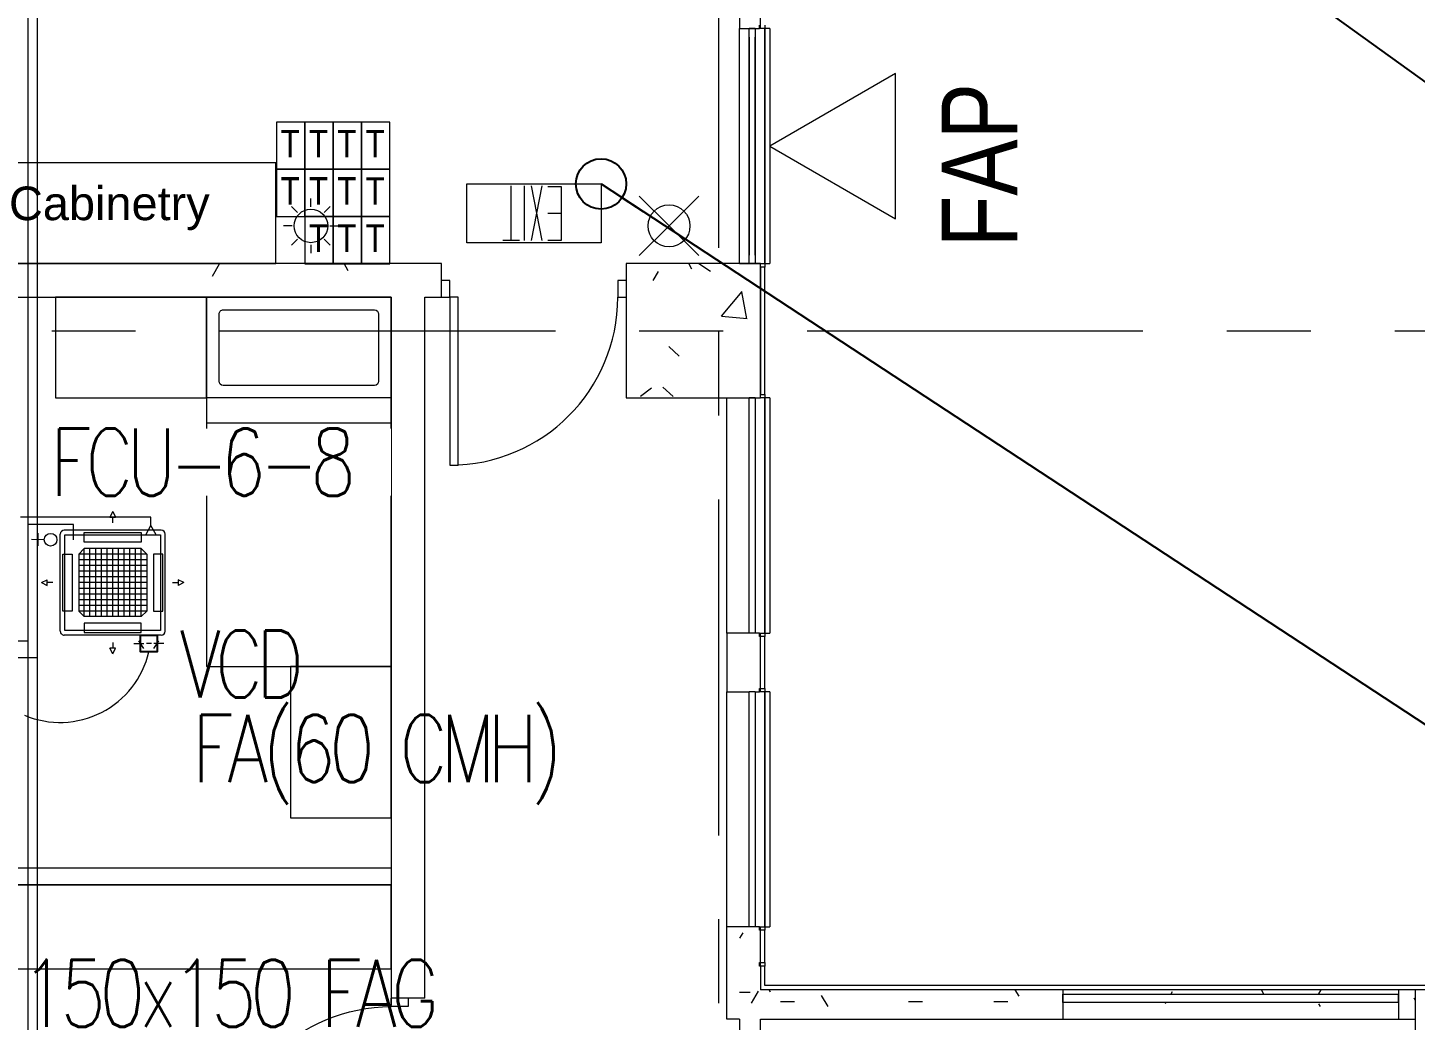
# Model space of a CAD drawing. Header units: millimetres. Extents: x 50620 to 404449, y -131543 to 97.
# Drawn here: x 359273 to 367537, y -46504 to -40593 of the extents above; entities that cross this region are included whole.
import ezdxf

# ---------------------------------------------------------------- set-up
doc = ezdxf.new("R2010")
doc.units = ezdxf.units.MM
doc.linetypes.add('CONTINOUS', pattern=[0])
doc.linetypes.add('IDA - Grid Line', pattern=[3500, 2000, -500, 500, -500])
for name, color, linetype, lineweight in [('1599_DB_A_BLK2_HQ_R21-2ND STOREY 20230517--$0$A-_DETA----_ED-1', 8, 'Continuous', 9), ('1599_DB_A_BLK2_HQ_R21-2ND STOREY 20230517--$0$A-_DOOR----_E', 8, 'Continuous', 9), ('1599_DB_A_BLK2_HQ_R21-2ND STOREY 20230517--$0$A-_GENM----_M', 8, 'Continuous', 9), ('1599_DB_A_BLK2_HQ_R21-2ND STOREY 20230517--$0$A-_WIND----_E', 8, 'Continuous', 9), ('1599_DB_A_BLK2_HQ_R21-2ND STOREY 20230517--$0$E-_LIGT----_E', 8, 'Continuous', 9), ('1599_DB_A_BLK2_HQ_R21-2ND STOREY 20230517--$0$S-_COLN----_E', 8, 'Continuous', 9), ('1599_DB_A_BLK2_HQ_R21-2ND STOREY 20230517--$0$S-_COLN----_E-1', 8, 'Continuous', 0), ('A-_ANOT----_A-1', 8, 'Continuous', 0), ('A-_FLOR----_E', 8, 'Continuous', 9), ('A-_GENM----_M', 8, 'Continuous', 9), ('A-_WALL----_E', 8, 'Continuous', 9), ('A-_WALL----_E-1', 8, 'Continuous', 18), ('A-_WALL----_H-2', 8, 'Continuous', 9), ('A-_WIND----_E', 8, 'Continuous', 9), ('M-_ACMV TX', 6, 'Continuous', 25), ('M-_ACON----_E-N', 7, 'Continuous', 9), ('M-_ARCHI', 8, 'Continuous', 5), ('M-AC-TEXT', 5, 'CONTINOUS', 25), ('M-ACMV_CDP', 190, 'DRAIN_PIPE', 13), ('M-ACMV_FAD', 3, 'Continuous', 25), ('M-ACMV_FAF', 3, 'Continuous', 25), ('M-ACMV_FCU', 5, 'Continuous', 25), ('M-ACMV_FLEXD', 222, 'Continuous', 25), ('M-ACMV_PW', 8, 'REFRIGERANT', 25), ('M-ACMV_REF-P', 134, '500-1-RP', 9), ('M-ACMV_REMOTE', 222, 'Continuous', 5), ('M-FA TEXT', 3, 'Continuous', 25), ('M_ACMV_ANNOTATION', 7, 'Continuous', 20), ('S-_COLN----_E', 8, 'Continuous', 5), ('S-_COLN----_E-1', 8, 'Continuous', 5), ('S-_COLN----_E-2', 8, 'Continuous', 5)]:
    doc.layers.add(name, color=color, linetype=linetype, lineweight=lineweight)
doc.layers.add('S-_ANOTGRID_E-1', color=9, linetype='IDA - Grid Line', lineweight=5, true_color=0x808080)
doc.styles.add('1599_DB_A_BLK2_HQ_R21-2ND STOREY 20230517--$0$Arial', font='arial.ttf')
doc.styles.add('Arial Narrow_2', font='ARIALN.TTF', dxfattribs={"height": 90})
doc.styles.add('Arial_2', font='arial.ttf', dxfattribs={"width": 0.8, "height": 75})
doc.styles.add('ROMANS', font='romans.shx', dxfattribs={"width": 0.8})
doc.styles.get("Standard").update_dxf_attribs({"font": 'arial.ttf'})
doc.linetypes.add('500-1-RP', pattern='A,0.75,-0.5,0.75,-0.5,0.75,-0.5,0.75,-1.7,["RP",Standard,S=1,R=0,X=-1,Y=-0.5],-1.7', length=7.9)
doc.linetypes.add('BATTING', pattern='A,0.0001,-0.1,[134,ltypeshp.shx,S=0.1,R=0,X=-0.1,Y=0],-0.2,[134,ltypeshp.shx,S=0.1,R=180,X=0.1,Y=0],-0.1', length=0.4001)
doc.linetypes.add('DRAIN_PIPE', pattern='A,0.5,-0.2,["D",Standard,S=0.1,R=0,X=-0.1,Y=-0.05],-0.25', length=0.95)
doc.linetypes.add('REFRIGERANT', pattern='A,15,-5.08,["R",Standard,S=2.54,R=0,X=-2.54,Y=-1.27],-5.08', length=25.16)
doc.dimstyles.get("Standard").update_dxf_attribs({"dimtxt": 200, "dimasz": 150, "dimexe": 0.18, "dimexo": 0.0625, "dimgap": 10, "dimtad": 1, "dimtih": 1, "dimtoh": 1, "dimdec": 0, "dimzin": 0, "dimdsep": 46, "dimtxsty": 'Standard', "dimcen": 0.09, "dimclrd": 256, "dimclre": 256, "dimclrt": 256, "dimadec": 0, "dimazin": 0, "dimtfac": 1, "dimtdec": 0, "dimtofl": 0, "dimtmove": 0, "dimatfit": 3, "dimfxl": 1, "dimtolj": 1, "dimtzin": 0, "dimarcsym": 1})
pattern_1 = [(6e-11, (-28420.7, -5558.67), (1016, 254), [83.82, -678.18, 83.82, -678.18, -4064]), (6e-11, (-28420.7, -5558.67), (1016, 254), [-1524, 83.82, -1440.18, 83.82, -678.18, -1778]), (6e-11, (-28420.7, -5558.67), (1016, 254), [-3810, 83.82, -424.18, 83.82, -1186.18]), (120, (-28039.7, -5431.67), (-727.9705, 752.882), [83.82, -678.18, 83.82, -678.18, -4064]), (120, (-28039.7, -5431.67), (-727.9705, 752.882), [-1524, 83.82, -1440.18, 83.82, -678.18, -1778]), (120, (-28039.7, -5431.67), (-727.9705, 752.882), [-3810, 83.82, -424.18, 83.82, -1186.18]), (240, (-27912.7, -4923.67), (-288.0295, -1006.882), [83.82, -678.18, 83.82, -678.18, -4064]), (240, (-27912.7, -4923.67), (-288.0295, -1006.882), [-1524, 83.82, -1440.18, 83.82, -678.18, -1778]), (240, (-27912.7, -4923.67), (-288.0295, -1006.882), [-3810, 83.82, -424.18, 83.82, -1186.18])]
pattern_2 = [(6e-11, (-28420.7, -3975.34), (1016, 254), [83.82, -678.18, 83.82, -678.18, -4064]), (6e-11, (-28420.7, -3975.34), (1016, 254), [-1524, 83.82, -1440.18, 83.82, -678.18, -1778]), (6e-11, (-28420.7, -3975.34), (1016, 254), [-3810, 83.82, -424.18, 83.82, -1186.18]), (120, (-28039.7, -3848.34), (-727.9705, 752.8818), [83.82, -678.18, 83.82, -678.18, -4064]), (120, (-28039.7, -3848.34), (-727.9705, 752.8818), [-1524, 83.82, -1440.18, 83.82, -678.18, -1778]), (120, (-28039.7, -3848.34), (-727.9705, 752.8818), [-3810, 83.82, -424.18, 83.82, -1186.18]), (240, (-27912.7, -3340.34), (-288.0295, -1006.8818), [83.82, -678.18, 83.82, -678.18, -4064]), (240, (-27912.7, -3340.34), (-288.0295, -1006.8818), [-1524, 83.82, -1440.18, 83.82, -678.18, -1778]), (240, (-27912.7, -3340.34), (-288.0295, -1006.8818), [-3810, 83.82, -424.18, 83.82, -1186.18])]

# ---------------------------------------------------------------- blocks, each defined once
blk = doc.blocks.new('Thermostat')
at = {"color": 222, "lineweight": 0}
blk.add_lwpolyline([(817450, 27872), (817750, 27872), (817750, 27372), (817450, 27372)], close=True, dxfattribs=at)
at = {"color": 222, "lineweight": 0, "insert": (817504, 27788), "char_height": 291, "attachment_point": 1, "style": 'Arial Narrow_2'}
blk.add_mtext_dynamic_manual_height_columns('T', width=565.64, gutter_width=1.94, heights=[0], dxfattribs=at)
blk = doc.blocks.new('A$C7208cd76')
at = {"layer": 'M-ACMV_FCU', "lineweight": 15}
for p, q in [((0, 424.1), (-17, 390.2)), ((0, 424.1), (17, 390.2)), ((-17, 390.2), (17, 390.2)), ((0, 356.2), (0, 390.2)), ((-312.5, 288.8), (-312.5, -288.8)), ((288.8, 312.5), (-288.8, 312.5)), ((288.9, 312.6), (288.9, 312.6)), ((312.5, 288.8), (312.5, -288.8)), ((312.6, 288.9), (312.6, 288.9)), ((-202.6, 169.6), (-169.6, 202.6)), ((-202.6, 169.6), (-202.6, -169.6)), ((202.6, 169.6), (-202.6, 169.6)), ((-169.6, 202.6), (169.6, 202.6)), ((-169.6, 202.6), (-169.6, -202.6)), ((-135.7, 202.6), (-135.7, -202.6)), ((-101.8, 202.6), (-101.8, -202.6)), ((-67.9, 202.6), (-67.9, -202.6)), ((-33.9, 202.6), (-33.9, -202.6)), ((0, 202.6), (0, -202.6)), ((33.9, 202.6), (33.9, -202.6)), ((67.9, 202.6), (67.9, -202.6)), ((101.8, 202.6), (101.8, -202.6)), ((135.7, 202.6), (135.7, -202.6)), ((169.6, 202.6), (202.6, 169.6)), ((169.6, 202.6), (169.6, -202.6)), ((202.6, 169.6), (202.6, -169.6)), ((202.6, 135.7), (-202.6, 135.7)), ((202.6, 101.8), (-202.6, 101.8)), ((-424.1, 0), (-390.2, 17)), ((-424.1, 0), (-390.2, -17)), ((-390.2, -17), (-390.2, 17)), ((-356.2, 0), (-390.2, 0)), ((202.6, 67.9), (-202.6, 67.9)), ((202.6, 33.9), (-202.6, 33.9)), ((202.6, 0), (-202.6, 0)), ((356.2, 0), (390.2, 0)), ((390.2, 17), (390.2, -17)), ((424.1, 0), (390.2, 17)), ((424.1, 0), (390.2, -17)), ((202.6, -33.9), (-202.6, -33.9)), ((202.6, -67.9), (-202.6, -67.9)), ((202.6, -101.8), (-202.6, -101.8)), ((202.6, -135.7), (-202.6, -135.7)), ((-169.6, -202.6), (-202.6, -169.6)), ((202.6, -169.6), (-202.6, -169.6)), ((-169.6, -202.6), (169.6, -202.6)), ((169.6, -202.6), (202.6, -169.6)), ((288.8, -312.5), (-288.8, -312.5)), ((17, -390.2), (-17, -390.2)), ((0, -424.1), (-17, -390.2)), ((0, -356.2), (0, -390.2)), ((0, -424.1), (17, -390.2))]:
    blk.add_line(p, q, dxfattribs=at)
for points in [[(285, 285), (285, -285), (-285, -285), (-285, 285)], [(-169.6, 241.6), (169.6, 241.6), (169.6, 297.9), (-169.6, 297.9)], [(-241.6, 169.6), (-241.6, -169.6), (-297.9, -169.6), (-297.9, 169.6)], [(241.6, 169.6), (241.6, -169.6), (297.9, -169.6), (297.9, 169.6)], [(-169.6, -241.6), (169.6, -241.6), (169.6, -297.9), (-169.6, -297.9)]]:
    blk.add_lwpolyline(points, close=True, dxfattribs=at)
for centre, start, end in [((-288.8, 288.8), 90, 180), ((288.8, 288.8), 0, 90), ((-288.8, -288.8), 180, 270), ((288.8, -288.8), 270, 0)]:
    blk.add_arc(centre, 23.7, start, end, dxfattribs=at)
blk = doc.blocks.new('A$C49267d6b')
at = {"layer": 'M-_ACON----_E-N', "lineweight": 0}
for p, q in [((-25.4, 76.2), (12.7, 101.6)), ((0, 127), (0, 76.2)), ((-25.4, 25.4), (12.7, 0)), ((0, 63.5), (0, 38.1)), ((0, -25.4), (0, 25.4))]:
    blk.add_line(p, q, dxfattribs=at)
blk = doc.blocks.new('SSO')
at = {"layer": 'M-ACMV_PW', "color": 1, "linetype": 'ByBlock', "lineweight": 5}
for points in [[(1064815.9, 20822.4), (1064726.7, 20823.4)], [(1064815.9, 20822.4), (1064726.7, 20823.4)], [(1064770.8, 20778.3), (1064771.8, 20867.5)], [(1064770.8, 20778.3), (1064771.8, 20867.5)], [(1064770.8, 20778.3), (1064771.8, 20867.5)], [(1064770.8, 20778.3), (1064771.8, 20867.5)], [(1064770.8, 20778.3), (1064771.8, 20867.5)], [(1064770.8, 20778.3), (1064771.8, 20867.5)]]:
    blk.add_lwpolyline(points, dxfattribs=at)
blk.add_circle((1064770.3, 20733.6), 44.6, dxfattribs=at)
blk.add_circle((1064770.3, 20733.6), 44.6, dxfattribs=at)
blk = doc.blocks.new('A$C81577ca4')
at = {"layer": 'M-ACMV_REF-P', "lineweight": 0, "ltscale": 0.75}
for p, q in [((-36, -125), (-86, -125)), ((19, -95), (-36, -125)), ((19, -155), (-36, -125))]:
    blk.add_line(p, q, dxfattribs=at)
blk = doc.blocks.new('IDA - Casement w Top Hung - 2 Panels - 1400L X 1800H - B2-AW01-3560472-BLK 2 2ND STOREY PLAN')
at = {"layer": 'A-_WIND----_E'}
for p, q in [((-700, 17.5), (700, 17.5)), ((-700, 17.5), (-700, -17.5)), ((-615, 17.5), (-650, 17.5)), ((-650, 17.5), (-25, 17.5)), ((-650, 17.5), (650, 17.5)), ((650, 17.5), (-650, 17.5)), ((-35, 17.5), (-615, 17.5)), ((-615, 17.5), (-60, 17.5)), ((0, 17.5), (-35, 17.5)), ((-24.9, 17.5), (25, 17.5)), ((35, 17.5), (0, 17.5)), ((25, 17.5), (650, 17.5)), ((615, 17.5), (35, 17.5)), ((60, 17.5), (615, 17.5)), ((650, 17.5), (615, 17.5)), ((700, 17.5), (700, -17.5)), ((700, -17.5), (-700, -17.5)), ((-650, -17.5), (-615, -17.5)), ((-25, -17.5), (-650, -17.5)), ((650, -17.5), (-650, -17.5)), ((650, -17.5), (-650, -17.5)), ((-615, -17.5), (-35, -17.5)), ((-60, -17.5), (-615, -17.5)), ((-35, -17.5), (0, -17.5)), ((-24.9, -17.5), (25, -17.5)), ((0, -17.5), (35, -17.5)), ((650, -17.5), (25, -17.5)), ((35, -17.5), (615, -17.5)), ((615, -17.5), (60, -17.5)), ((615, -17.5), (650, -17.5))]:
    blk.add_line(p, q, dxfattribs=at)
blk = doc.blocks.new('Wall Motif - Type 1-2673956-BLK 2 2ND STOREY PLAN')
at = {"layer": 'A-_GENM----_M'}
for p, q in [((-575, -75), (825, -75)), ((-575, -75), (-575, -105)), ((-525, -75), (81.1, -75)), ((-481.1, -75), (125, -75)), ((-481.1, -75), (731.1, -75)), ((125, -75), (731.1, -75)), ((168.9, -75), (775, -75)), ((825, -105), (825, -75)), ((825, -105), (-575, -105)), ((81.1, -105), (-525, -105)), ((125, -105), (-481.1, -105)), ((731.1, -105), (-481.1, -105)), ((731.1, -105), (125, -105)), ((775, -105), (168.9, -105))]:
    blk.add_line(p, q, dxfattribs=at)
blk = doc.blocks.new('1599_DB_A_BLK2_HQ_R21-2ND STOREY 20230517--$0$IDA - F - Single - Swing - 1100L X 2200H - B2-TD01-3240950-LINKVIEW_BLK2_3RD STOREY')
at = {"layer": '1599_DB_A_BLK2_HQ_R21-2ND STOREY 20230517--$0$A-_DOOR----_E'}
for p, q in [((500, 1050), (450, 1050)), ((450, 1050), (450, 50)), ((500, 50), (500, 1050)), ((-500, 50), (-550, 50)), ((-500, -50), (-500, 50)), ((450, 50), (500, 50)), ((550, 50), (500, 50)), ((500, 50), (500, -50)), ((-550, -50), (-500, -50)), ((500, -50), (550, -50))]:
    blk.add_line(p, q, dxfattribs=at)
blk.add_arc((500, 50), 1000, 90, 180, dxfattribs=at)
blk = doc.blocks.new('1599_DB_A_BLK2_HQ_R21-2ND STOREY 20230517--$0$IDA - Exit Sign - IDA - Exit Sign - One Side-2587573-LINKVIEW_BLK2_2ND STOREY')
at = {"layer": '1599_DB_A_BLK2_HQ_R21-2ND STOREY 20230517--$0$A-_DETA----_ED-1', "color": 8}
for p, q in [((-163.9, -115.1), (-163.9, -432.5)), ((-83.9, -115.1), (-163.9, -115.1)), ((-48.9, -112.8), (14, -437.8)), ((14, -112.8), (-48.9, -437.8)), ((55.1, -112.8), (55.1, -437.8)), ((185.1, -115.3), (85.1, -115.3)), ((135.1, -115.3), (135.1, -437.8)), ((-83.9, -275), (-163.9, -275)), ((-163.9, -432.5), (-83.9, -432.5))]:
    blk.add_line(p, q, dxfattribs=at)
at = {"layer": '1599_DB_A_BLK2_HQ_R21-2ND STOREY 20230517--$0$E-_LIGT----_E', "color": 8}
for p, q in [((-400, -450), (-400, -100)), ((-400, -100), (400, -100)), ((400, -100), (400, -450)), ((400, -450), (-400, -450))]:
    blk.add_line(p, q, dxfattribs=at)
blk = doc.blocks.new('1599_DB_A_BLK2_HQ_R21-2ND STOREY 20230517--$0$IDA- Fire Extinguisher - 3kg AB-3508500-LINKVIEW_BLK2_2ND STOREY')
at = {"layer": '1599_DB_A_BLK2_HQ_R21-2ND STOREY 20230517--$0$A-_DETA----_ED-1', "lineweight": 0}
for p in [(-176.8, 376.8), (176.8, 376.8), (-176.8, 23.2), (176.8, 23.2)]:
    blk.add_line(p, (0, 200), dxfattribs=at)
blk.add_circle((0, 200), 125, dxfattribs=at)
blk = doc.blocks.new('1599_DB_A_BLK2_HQ_R21-2ND STOREY 20230517--$0$IDA - F - Single - Swing - 1100L X 2200H - B2-TD01-3240950-LINKVIEW_BLK2_2ND STOREY')
at = {"layer": '1599_DB_A_BLK2_HQ_R21-2ND STOREY 20230517--$0$A-_DOOR----_E'}
for p, q in [((500, 1050), (450, 1050)), ((450, 1050), (450, 50)), ((500, 50), (500, 1050)), ((-500, 50), (-550, 50)), ((-500, -50), (-500, 50)), ((450, 50), (500, 50)), ((550, 50), (500, 50)), ((500, 50), (500, -50)), ((-550, -50), (-500, -50)), ((500, -50), (550, -50))]:
    blk.add_line(p, q, dxfattribs=at)
blk.add_arc((500, 50), 1000, 90, 180, dxfattribs=at)
blk = doc.blocks.new('1599_DB_A_BLK2_HQ_R21-2ND STOREY 20230517--$0$IDA - Louver - Array Panels - 2 Panels - 2000L X 1000H - B2-AW03-3859989-LINKVIEW_BLK2_2ND STOREY')
at = {"layer": '1599_DB_A_BLK2_HQ_R21-2ND STOREY 20230517--$0$A-_WIND----_E'}
for p, q in [((-1000, 25), (1000, 25)), ((-1000, 25), (-1000, -25)), ((1000, 25), (1000, -25)), ((1000, -25), (-1000, -25))]:
    blk.add_line(p, q, dxfattribs=at)
blk = doc.blocks.new('1599_DB_A_BLK2_HQ_R21-2ND STOREY 20230517--$0$IDA - Rectangle Column - 200W X 400D-3769329-LINKVIEW_BLK2_2ND STOREY')
at = {"layer": '1599_DB_A_BLK2_HQ_R21-2ND STOREY 20230517--$0$S-_COLN----_E'}
h = blk.add_hatch(dxfattribs=at)
h.set_pattern_fill('FP_10', color=256, style=0, pattern_type=2)
h.set_pattern_definition([(50, (-11070.7, 14549.7), (1821.84, -159.39), [190.5, -2095.5]), (355, (-11070.7, 14549.7), (-352.43, 1910.57), [152.4, -1676.4]), (100.451, (-10918.9, 14536.4), (1469.43, 1751.17), [161.9, -1780.9]), (46.184, (-11070.7, 15057.7), (2710.8, -420.43), [285.75, -3143.25]), (96.636, (-10844.8, 15022.6), (2374.03, 2474.28), [242.85, -2671.35]), (351.184, (-11070.7, 15057.7), (2374.05, 2474.25), [228.6, -2514.6]), (21, (-10816.7, 14930.7), (1516.14, -1022.65), [190.5, -2095.5]), (326, (-10816.7, 14930.7), (618.02, 1841.88), [152.4, -1676.4]), (71.451, (-10690.4, 14845.4), (2134.17, 819.21), [161.9, -1780.9]), (37.5, (-11070.7, 14549.66), (30.886, 845.55), [83.82, -1572.26, 83.82, -1617.98, -1682.75]), (37.5, (-11070.7, 14549.66), (30.886, 845.55), [-3357.88, 83.82, -1598.93]), (7.5, (-11070.7, 14549.7), (668.197, 1001.806), [83.82, -886.46, 83.82, -1534.16, -641.35]), (7.5, (-11070.7, 14549.7), (668.197, 1001.806), [-2588.26, 83.82, -557.53]), (327.5, (-11637.1, 14549.66), (1355.91, -57.29), [83.82, -551.18, 83.82, -1897.38, -2628.9]), (327.5, (-11637.1, 14549.66), (1355.91, -57.29), [-2616.2, 83.82, -2545.08]), (317.5, (-11891.1, 14549.7), (1481.29, 254.27), [83.82, -741.68, 83.82, -1231.9, -1866.9]), (317.5, (-11891.1, 14549.7), (1481.29, 254.27), [-2141.22, 83.82, -1783.08])])
h.paths.add_polyline_path([(100, -200), (100, 200), (-100, 200), (-100, -200), (57.5, -200)], flags=0)
at = {"layer": '1599_DB_A_BLK2_HQ_R21-2ND STOREY 20230517--$0$S-_COLN----_E-1'}
for p, q in [((100, 200), (-100, 200)), ((-100, 200), (-100, -200)), ((100, -200), (100, 200)), ((-100, -200), (100, -200))]:
    blk.add_line(p, q, dxfattribs=at)
blk = doc.blocks.new('1599_DB_A_BLK2_HQ_R21-2ND STOREY 20230517--$0$Wall Motif - Type 1-2673956-LINKVIEW_BLK2_2ND STOREY')
at = {"layer": '1599_DB_A_BLK2_HQ_R21-2ND STOREY 20230517--$0$A-_GENM----_M'}
for p, q in [((-575, -75), (825, -75)), ((-575, -75), (-575, -105)), ((825, -105), (825, -75)), ((825, -105), (-575, -105))]:
    blk.add_line(p, q, dxfattribs=at)
blk = doc.blocks.new('1599_DB_A_BLK2_HQ_R21-2ND STOREY 20230517--$0$IDA - Casement w Top Hung - 2 Panels - 1400L X 1800H - B2-AW01-3560472-LINKVIEW_BLK2_2ND STOREY')
at = {"layer": '1599_DB_A_BLK2_HQ_R21-2ND STOREY 20230517--$0$A-_WIND----_E'}
for p, q in [((-700, 17.5), (700, 17.5)), ((-700, 17.5), (-700, -17.5)), ((700, 17.5), (700, -17.5)), ((700, -17.5), (-700, -17.5))]:
    blk.add_line(p, q, dxfattribs=at)
blk = doc.blocks.new('ARCHI 2ND_2024 09 11')
at = {"layer": '1599_DB_A_BLK2_HQ_R21-2ND STOREY 20230517--$0$S-_COLN----_E', "lineweight": 5}
h = blk.add_hatch(dxfattribs=at)
h.set_pattern_fill('FP_3', color=8, style=0, pattern_type=2)
h.set_pattern_definition(pattern_2)
h.paths.add_polyline_path([(-21382.7, -12600), (-21355, -12600), (-21355, -12580), (-21350, -12580), (-21351.6, -12353), (-21355, -12353), (-21355, -12333), (-21475, -12333), (-21475, -12600), (-21417.7, -12600)], flags=0)
h = blk.add_hatch(dxfattribs=at)
h.set_pattern_fill('FP_3', color=8, style=0, pattern_type=2)
h.set_pattern_definition(pattern_1)
h.paths.add_polyline_path([(-33077.7, -14100), (-23250, -14100), (-23250, -14000), (-34350, -14000), (-34350, -14100), (-34150, -14100)], flags=0)
h = blk.add_hatch(dxfattribs=at)
h.set_pattern_fill('FP_3', color=8, style=0, pattern_type=2)
h.set_pattern_definition(pattern_1)
h.paths.add_polyline_path([(-21475, -14100), (-21475, -14000), (-22150, -14000), (-22150, -14100)], flags=0)
h = blk.add_hatch(dxfattribs=at)
h.set_pattern_fill('FP_1', color=8, style=0, pattern_type=2)
h.set_pattern_definition([(50, (-28420.7, -3975.3), (1821.84, -159.39), [190.5, -2095.5]), (355, (-28420.7, -3975.3), (-352.43, 1910.57), [152.4, -1676.4]), (100.451, (-28268.9, -3988.6), (1469.43, 1751.17), [161.9, -1780.9]), (46.184, (-28420.7, -3467.3), (2710.8, -420.43), [285.75, -3143.25]), (96.636, (-28194.8, -3502.4), (2374, 2474.3), [242.85, -2671.35]), (351.184, (-28420.7, -3467.3), (2374.05, 2474.25), [228.6, -2514.6]), (21, (-28166.7, -3594.3), (1516.14, -1022.65), [190.5, -2095.5]), (326, (-28166.7, -3594.3), (618.02, 1841.88), [152.4, -1676.4]), (71.451, (-28040.4, -3679.6), (2134.17, 819.21), [161.9, -1780.9]), (37.5, (-28420.7, -3975.34), (30.886, 845.55), [83.82, -1572.26, 83.82, -1617.98, -1682.75]), (37.5, (-28420.7, -3975.34), (30.886, 845.55), [-3357.88, 83.82, -1598.93]), (7.5, (-28420.7, -3975.3), (668.197, 1001.806), [83.82, -886.46, 83.82, -1534.16, -641.35]), (7.5, (-28420.7, -3975.3), (668.197, 1001.806), [-2588.26, 83.82, -557.53]), (327.5, (-28987.1, -3975.34), (1355.91, -57.29), [83.82, -551.18, 83.82, -1897.38, -2628.9]), (327.5, (-28987.1, -3975.34), (1355.91, -57.29), [-2616.2, 83.82, -2545.08]), (317.5, (-29241.1, -3975.3), (1481.29, 254.27), [83.82, -741.68, 83.82, -1231.9, -1866.9]), (317.5, (-29241.1, -3975.3), (1481.29, 254.27), [-2141.22, 83.82, -1783.08])])
h.paths.add_polyline_path([(-21350, -14800), (-21350, -14000), (-22150, -14000), (-22150, -14800), (-21382.7, -14800)], flags=0)
h = blk.add_hatch(dxfattribs=at)
h.set_pattern_fill('FP_2', color=8, style=0, pattern_type=2)
h.set_pattern_definition([(50, (-27395.7, -2558.3), (1821.84, -159.39), [190.5, -2095.5]), (355, (-27395.7, -2558.3), (-352.43, 1910.57), [152.4, -1676.4]), (100.451, (-27243.9, -2571.6), (1469.43, 1751.17), [161.9, -1780.9]), (46.184, (-27395.7, -2050.3), (2710.8, -420.43), [285.75, -3143.25]), (96.636, (-27169.8, -2085.4), (2374.03, 2474.28), [242.85, -2671.35]), (351.184, (-27395.7, -2050.3), (2374.05, 2474.25), [228.6, -2514.6]), (21, (-27141.7, -2177.3), (1516.14, -1022.65), [190.5, -2095.5]), (326, (-27141.7, -2177.3), (618.02, 1841.88), [152.4, -1676.4]), (71.451, (-27015.4, -2262.6), (2134.17, 819.21), [161.9, -1780.9]), (37.5, (-27395.7, -2558.34), (30.886, 845.55), [83.82, -1572.26, 83.82, -1617.98, -1682.75]), (37.5, (-27395.7, -2558.34), (30.886, 845.55), [-3357.88, 83.82, -1598.93]), (7.5, (-27395.7, -2558.3), (668.197, 1001.806), [83.82, -886.46, 83.82, -1534.16, -641.35]), (7.5, (-27395.7, -2558.3), (668.197, 1001.806), [-2588.26, 83.82, -557.53]), (327.5, (-27962.1, -2558.34), (1355.91, -57.29), [83.82, -551.18, 83.82, -1897.38, -2628.9]), (327.5, (-27962.1, -2558.34), (1355.91, -57.29), [-2616.2, 83.82, -2545.08]), (317.5, (-28216.1, -2558.3), (1481.29, 254.27), [83.82, -741.68, 83.82, -1231.9, -1866.9]), (317.5, (-28216.1, -2558.3), (1481.29, 254.27), [-2141.22, 83.82, -1783.08])])
h.paths.add_polyline_path([(-23350, -18199.5), (-23350, -14100), (-23450, -14100), (-23450, -18199.5)], flags=0)
h = blk.add_hatch(dxfattribs=at)
h.set_pattern_fill('FP_3', color=8, style=0, pattern_type=2)
h.set_pattern_definition(pattern_2)
h.paths.add_polyline_path([(-17743.5, -18425), (-17450, -18425), (-17450, -18325), (-21350, -18325), (-21350, -18425), (-18194.5, -18425)], flags=0)
h.paths.add_polyline_path([(-18194.5, -18400), (-19550, -18400), (-19547.6, -18350), (-17550, -18350), (-17550, -18400), (-17743.5, -18400)], flags=0)
h = blk.add_hatch(dxfattribs=at)
h.set_pattern_fill('FP_3', color=8, style=0, pattern_type=2)
h.set_pattern_definition(pattern_2)
h.paths.add_polyline_path([(-21351.6, -21200), (-21350, -21200), (-21351.6, -18425), (-21475, -18425), (-21475, -21200)], flags=0)
at = {"layer": 'A-_WALL----_H-2', "lineweight": 5}
h = blk.add_hatch(dxfattribs=at)
h.set_pattern_fill('FP_3', color=256, style=0, pattern_type=2)
h.set_pattern_definition([(360, (102886.37, 38752.37), (1016, 254), [83.82, -678.18, 83.82, -678.18, -4064]), (360, (102886.37, 38752.37), (1016, 254), [-1524, 83.82, -1440.18, 83.82, -678.18, -1778]), (360, (102886.37, 38752.37), (1016, 254), [-3810, 83.82, -424.18, 83.82, -1186.18]), (120, (103267.37, 38879.37), (-727.97045, 752.8818), [83.82, -678.18, 83.82, -678.18, -4064]), (120, (103267.37, 38879.37), (-727.97045, 752.8818), [-1524, 83.82, -1440.18, 83.82, -678.18, -1778]), (120, (103267.37, 38879.37), (-727.97045, 752.8818), [-3810, 83.82, -424.18, 83.82, -1186.18]), (240, (103394.37, 39387.37), (-288.02955, -1006.8818), [83.82, -678.18, 83.82, -678.18, -4064]), (240, (103394.37, 39387.37), (-288.02955, -1006.8818), [-1524, 83.82, -1440.18, 83.82, -678.18, -1778]), (240, (103394.37, 39387.37), (-288.02955, -1006.8818), [-3810, 83.82, -424.18, 83.82, -1186.18])])
h.paths.add_polyline_path([(-21355, -18425), (-21350, -18425), (-21350, -18183.3), (-21355, -18183.3), (-21355, -18163.3), (-21350, -18163.3), (-21350, -17970), (-21355, -17970), (-21355, -17950), (-21475, -17950), (-21475, -18425)])
h.paths.add_polyline_path([(-21382.7, -16550), (-21355, -16550), (-21355, -16530), (-21350, -16529.2), (-21350, -16220), (-21355, -16220), (-21355, -16200), (-21475, -16200), (-21475, -16550), (-21417.7, -16550)])
h.paths.add_polyline_path([(-21382.7, -12600), (-21355, -12600), (-21353.3, -12580), (-21350, -12580), (-21350, -12353), (-21355, -12353), (-21355, -12333), (-21475, -12333), (-21475, -12600), (-21417.7, -12600)])
h.paths.add_polyline_path([(-21355, -10933), (-21355, -10913), (-21350, -10912.2), (-21350, -10687), (-21355, -10687), (-21355, -10667), (-21475, -10667), (-21475, -10933), (-21360.7, -10933)])
h.paths.add_polyline_path([(-21417.7, -9267), (-21355, -9267), (-21355, -9247), (-21350, -9247), (-21350, -9020), (-21355, -9020), (-21355, -9000), (-21475, -9000), (-21475, -9267)])
h.paths.add_polyline_path([(-21382.7, -5400), (-21355, -5400), (-21355, -5380), (-21350, -5380), (-21350, -5203.3), (-21355, -5203.3), (-21355, -5183.3), (-21475, -5183.3), (-21475, -5400), (-21417.7, -5400)])
h.paths.add_polyline_path([(-21382.7, -3783.3), (-21355, -3783.3), (-21355, -3763.3), (-21350, -3762.5), (-21350, -3582.5), (-21355, -3582.5), (-21355, -3566.7), (-21475, -3566.7), (-21475, -3783.3), (-21417.7, -3783.3)])
h.paths.add_polyline_path([(-21417.7, -2166.7), (-21355, -2166.7), (-21355, -2146.7), (-21350, -2146.7), (-21350, -1970), (-21355, -1970), (-21355, -1950), (-21475, -1950), (-21475, -2166.7)])
at = {"layer": 'S-_COLN----_E-2', "lineweight": 5}
h = blk.add_hatch(dxfattribs=at)
h.set_pattern_fill('FP_40', color=256, style=0, pattern_type=2)
h.set_pattern_definition([(50, (102886.4, 38752.4), (1821.841, -159.39), [190.5, -2095.5]), (355, (102886.4, 38752.4), (-352.428, 1910.567), [152.4, -1676.4]), (100.451, (103038.2, 38739.1), (1469.426, 1751.166), [161.9, -1780.9]), (46.184, (102886.4, 39260.4), (2710.79, -420.428), [285.75, -3143.25]), (96.636, (103112.3, 39225.3), (2374.026, 2474.276), [242.85, -2671.35]), (351.184, (102886.4, 39260.4), (2374.05, 2474.25), [228.6, -2514.6]), (21, (103140.4, 39133.4), (1516.143, -1022.652), [190.5, -2095.5]), (326, (103140.4, 39133.4), (618.02, 1841.88), [152.4, -1676.4]), (71.451, (103266.7, 39048.2), (2134.171, 819.212), [161.9, -1780.9]), (37.5, (102886.4, 38752.4), (30.886, 845.5504), [83.82, -1572.26, 83.82, -1617.98, -1682.75]), (37.5, (102886.4, 38752.4), (30.886, 845.5504), [-3357.88, 83.82, -1598.93]), (7.5, (102886.4, 38752.4), (668.1966, 1001.806), [83.82, -886.46, 83.82, -1534.16, -641.35]), (7.5, (102886.4, 38752.4), (668.1966, 1001.806), [-2588.26, 83.82, -557.53]), (327.5, (102319.95, 38752.4), (1355.9093, -57.2896), [83.82, -551.18, 83.82, -1897.38, -2628.9]), (327.5, (102319.95, 38752.4), (1355.9093, -57.2896), [-2616.2, 83.82, -2545.08]), (317.5, (102066, 38752.4), (1481.293, 254.266), [83.82, -741.68, 83.82, -1231.9, -1866.9]), (317.5, (102066, 38752.4), (1481.293, 254.266), [-2141.22, 83.82, -1783.08])])
h.paths.add_polyline_path([(-21382.7, -14800), (-21350, -14800), (-21350, -14000), (-22150, -14000), (-22150, -14800), (-21417.7, -14800)])
at = {"layer": '1599_DB_A_BLK2_HQ_R21-2ND STOREY 20230517--$0$A-_DETA----_ED-1', "color": 8, "lineweight": 5}
for p, q in [((-24028, -13662.5), (-24028, -13612.5)), ((-24107.6, -13695.4), (-24142.9, -13660.1)), ((-23948.5, -13695.4), (-23913.1, -13660.1)), ((-24140.5, -13775), (-24190.5, -13775)), ((-23915.5, -13775), (-23865.5, -13775)), ((-24107.6, -13854.5), (-24142.9, -13889.9)), ((-23948.5, -13854.5), (-23913.1, -13889.9)), ((-24028, -13887.5), (-24028, -13937.5))]:
    blk.add_line(p, q, dxfattribs=at)
blk.add_circle((-24028, -13775), 100, dxfattribs=at)
at = {"layer": '1599_DB_A_BLK2_HQ_R21-2ND STOREY 20230517--$0$S-_COLN----_E', "color": 8, "lineweight": 5}
for p, q in [((-21475, -14000), (-21475, -12600)), ((-21475, -12600), (-21417.7, -12600)), ((-21382.7, -12600), (-21355, -12600)), ((-21355, -12600), (-21355, -12580)), ((-21325, -12600), (-21355, -12600)), ((-21350, -12600), (-21350, -12580)), ((-21325, -12580), (-21325, -12600)), ((-21325, -12600), (-21325, -14000)), ((-24237.8, -13400), (-26031, -13400)), ((-24237.8, -14000), (-24237.8, -13400)), ((-23250, -14000), (-34350, -14000)), ((-26031, -14000), (-24237.8, -14000)), ((-23250, -14200), (-23250, -14000)), ((-22150, -14000), (-22150, -14100)), ((-21475, -14000), (-22150, -14000)), ((-22150, -14000), (-22150, -14800)), ((-21417.7, -14000), (-22150, -14000)), ((-21350, -14000), (-21382.7, -14000)), ((-21350, -14000), (-21325, -14000)), ((-21350, -14020), (-21350, -14000)), ((-21350, -14020), (-21350, -14780)), ((-21325, -14020), (-21350, -14020)), ((-21350, -14780), (-21350, -14020)), ((-21325, -14000), (-21325, -14020)), ((-21325, -14780), (-21325, -14020)), ((-21350, -14780), (-21325, -14780)), ((-21350, -14800), (-21350, -14780)), ((-21325, -14780), (-21325, -14800)), ((-22150, -14800), (-21417.7, -14800)), ((-21550, -16200), (-21550, -14800)), ((-21382.7, -14800), (-21350, -14800)), ((-21325, -14800), (-21350, -14800)), ((-21325, -14800), (-21325, -16200)), ((-21406.3, -16200), (-21550, -16200)), ((-21550, -16200), (-21550, -16550)), ((-21355, -16200), (-21382.7, -16200)), ((-21355, -16200), (-21325, -16200)), ((-21355, -16220), (-21355, -16200)), ((-21325, -16220), (-21355, -16220)), ((-21350, -16220), (-21350, -16200)), ((-21350, -16530), (-21350, -16220)), ((-21325, -16200), (-21325, -16220)), ((-21325, -16530), (-21325, -16220)), ((-21550, -17950), (-21550, -16550)), ((-21550, -16550), (-21416.5, -16550)), ((-21382.7, -16550), (-21355, -16550)), ((-21355, -16530), (-21325, -16530)), ((-21355, -16550), (-21355, -16530)), ((-21325, -16550), (-21355, -16550)), ((-21350, -16550), (-21350, -16530)), ((-21325, -16530), (-21325, -16550)), ((-21325, -16550), (-21325, -17950)), ((-23550, -17600), (-26849.2, -17600)), ((-26849.2, -17700), (-23550, -17700)), ((-21417.7, -17950), (-21550, -17950)), ((-21355, -17950), (-21382.7, -17950)), ((-21355, -17950), (-21325, -17950)), ((-21355, -17970), (-21355, -17950)), ((-21325, -17970), (-21355, -17970)), ((-21350, -17970), (-21350, -17950)), ((-21350, -18163.3), (-21350, -17970)), ((-21325, -17950), (-21325, -17970)), ((-21325, -18163.3), (-21325, -17970)), ((-21355, -18163.3), (-21325, -18163.3)), ((-21355, -18183.3), (-21355, -18163.3)), ((-21350, -18183.3), (-21350, -18163.3)), ((-21325, -18163.3), (-21325, -18183.3)), ((-21325, -18183.3), (-21355, -18183.3)), ((-21350, -18183.3), (-21350, -18325)), ((-21325, -18300), (-21325, -18183.3)), ((-17450, -18325), (-21350, -18325)), ((-14125, -18300), (-21325, -18300)), ((-21475, -18500), (-21475, -21200)), ((-21350, -21200), (-21350, -18500)), ((-21350, -18500), (-17450, -18500))]:
    blk.add_line(p, q, dxfattribs=at)
for points in [[(-34050, -14200), (-23550, -14200)], [(-23550, -14200), (-23550, -18416.5)], [(-23349.2, -18375), (-23350, -14200)], [(-23350, -14200), (-23250, -14200)], [(-24550, -14275), (-23650, -14275)], [(-24575, -14700), (-24575, -14300)], [(-23625, -14300), (-23625, -14700)], [(-23650, -14725), (-24550, -14725)], [(-21475, -18500), (-21550, -18500), (-21550, -17950)], [(-19550, -18325), (-19550, -18500)], [(-17550, -18325), (-17550, -18500)], [(-23349.2, -18375), (-23549.2, -18375)]]:
    blk.add_lwpolyline(points, dxfattribs=at)
for points in [[(-25550, -14200), (-25550, -14800), (-24650, -14800), (-24650, -14200)], [(-24650, -14200), (-24650, -16400), (-23550, -16400), (-23550, -14200)], [(-24150, -17300), (-23550, -17300), (-23550, -16400), (-24150, -16400)], [(-26849.2, -17700), (-26849.2, -18200), (-23550, -18200), (-23550, -17700)]]:
    blk.add_lwpolyline(points, close=True, dxfattribs=at)
at = {"layer": '1599_DB_A_BLK2_HQ_R21-2ND STOREY 20230517--$0$S-_COLN----_E', "color": 8, "lineweight": 5, "extrusion": (5.42101e-20, -1.69407e-21, -1)}
for centre, start, end in [((24550, -14300), 360, 90), ((23650, -14300), 90, 180), ((24550, -14700), 270, 360), ((23650, -14700), 180, 270)]:
    blk.add_arc(centre, 25, start, end, dxfattribs=at)
at = {"layer": '1599_DB_A_BLK2_HQ_R21-2ND STOREY 20230517--$0$S-_COLN----_E', "color": 8, "lineweight": 5}
for points in [[(-23550, -14800), (-24100, -14800), (-24650, -14800)], [(-23550, -14950), (-24100, -14950), (-24650, -14950)]]:
    blk.add_open_spline(points, degree=2, dxfattribs=at)
at = {"layer": 'A-_ANOT----_A-1', "lineweight": 5}
for p, q in [((-20545, -12866.7), (-21295, -13299.7)), ((-20545, -13732.7), (-20545, -12866.7)), ((-21295, -13299.7), (-20545, -13732.7))]:
    blk.add_line(p, q, dxfattribs=at)
at = {"layer": 'A-_FLOR----_E', "lineweight": 5}
for p, q in [((-21350, -12600), (-21350, -12333)), ((-21350, -14800), (-21350, -14000))]:
    blk.add_line(p, q, dxfattribs=at)
at = {"layer": 'A-_WALL----_E', "lineweight": 5}
for p, q in [((-21475, -14000), (-21475, -12600)), ((-21475, -12600), (-21355, -12600)), ((-21325, -12600), (-21355, -12600)), ((-21325, -12600), (-21325, -14000)), ((-21475, -14000), (-21325, -14000)), ((-21350, -14020), (-21350, -14780)), ((-14125, -18325), (-17450, -18325))]:
    blk.add_line(p, q, dxfattribs=at)
at = {"layer": 'A-_WALL----_E-1', "lineweight": 5}
for p, q in [((-21475, -12516.7), (-21475, -12600)), ((-21475, -12600), (-21355, -12600)), ((-21355, -12600), (-21355, -12580)), ((-21325, -14020), (-21350, -14020)), ((-21325, -14780), (-21325, -14020))]:
    blk.add_line(p, q, dxfattribs=at)
at = {"layer": 'S-_ANOTGRID_E-1', "color": 8, "lineweight": 5}
for p, q in [((-21600, 26594.8), (-21600, -83806.9)), ((-38572.1, -14400), (17962.1, -14400))]:
    blk.add_line(p, q, dxfattribs=at)
at = {"layer": 'S-_COLN----_E', "lineweight": 5}
blk.add_line((-21350, -14780), (-21350, -14020), dxfattribs=at)
at = {"layer": 'S-_COLN----_E-1', "lineweight": 5}
for p, q in [((-21350, -14000), (-22150, -14000)), ((-22150, -14000), (-22150, -14800)), ((-21350, -14020), (-21350, -14000)), ((-22150, -14800), (-21350, -14800))]:
    blk.add_line(p, q, dxfattribs=at)
at = {"layer": '1599_DB_A_BLK2_HQ_R21-2ND STOREY 20230517--$0$S-_COLN----_E', "color": 8, "lineweight": 5}
for name, p, rotation in [('1599_DB_A_BLK2_HQ_R21-2ND STOREY 20230517--$0$IDA - Casement w Top Hung - 2 Panels - 1400L X 1800H - B2-AW01-3560472-LINKVIEW_BLK2_2ND STOREY', (-21400.2, -13300), 270.0000000000586), ('1599_DB_A_BLK2_HQ_R21-2ND STOREY 20230517--$0$Wall Motif - Type 1-2673956-LINKVIEW_BLK2_2ND STOREY', (-21400, -13425), 90.0000000000586), ('1599_DB_A_BLK2_HQ_R21-2ND STOREY 20230517--$0$IDA - Exit Sign - IDA - Exit Sign - One Side-2587573-LINKVIEW_BLK2_2ND STOREY', (-22700, -13975), 180.0000000000585), ('1599_DB_A_BLK2_HQ_R21-2ND STOREY 20230517--$0$IDA - F - Single - Swing - 1100L X 2200H - B2-TD01-3240950-LINKVIEW_BLK2_2ND STOREY', (-22700, -14150), 180.0000000000585), ('1599_DB_A_BLK2_HQ_R21-2ND STOREY 20230517--$0$IDA - Casement w Top Hung - 2 Panels - 1400L X 1800H - B2-AW01-3560472-LINKVIEW_BLK2_2ND STOREY', (-21400.2, -15500), 270.0000000000586), ('1599_DB_A_BLK2_HQ_R21-2ND STOREY 20230517--$0$Wall Motif - Type 1-2673956-LINKVIEW_BLK2_2ND STOREY', (-21400, -15625), 90.0000000000586), ('1599_DB_A_BLK2_HQ_R21-2ND STOREY 20230517--$0$IDA - Casement w Top Hung - 2 Panels - 1400L X 1800H - B2-AW01-3560472-LINKVIEW_BLK2_2ND STOREY', (-21400.2, -17250), 270.0000000000586), ('1599_DB_A_BLK2_HQ_R21-2ND STOREY 20230517--$0$Wall Motif - Type 1-2673956-LINKVIEW_BLK2_2ND STOREY', (-21400, -17375), 90.0000000000586), ('1599_DB_A_BLK2_HQ_R21-2ND STOREY 20230517--$0$IDA - Louver - Array Panels - 2 Panels - 2000L X 1000H - B2-AW03-3859989-LINKVIEW_BLK2_2ND STOREY', (-18550, -18375), 180.0000000000585)]:
    blk.add_blockref(name, p, dxfattribs=dict(at, rotation=rotation))
for name, p in [('1599_DB_A_BLK2_HQ_R21-2ND STOREY 20230517--$0$IDA- Fire Extinguisher - 3kg AB-3508500-LINKVIEW_BLK2_2ND STOREY', (-21895, -13975)), ('1599_DB_A_BLK2_HQ_R21-2ND STOREY 20230517--$0$IDA - Rectangle Column - 200W X 400D-3769329-LINKVIEW_BLK2_2ND STOREY', (-17350, -18525))]:
    blk.add_blockref(name, p, dxfattribs=at)
at = {"layer": '1599_DB_A_BLK2_HQ_R21-2ND STOREY 20230517--$0$S-_COLN----_E', "color": 8, "lineweight": 5, "xscale": -1, "rotation": 90.00000000005852}
blk.add_blockref('1599_DB_A_BLK2_HQ_R21-2ND STOREY 20230517--$0$IDA - F - Single - Swing - 1100L X 2200H - B2-TD01-3240950-LINKVIEW_BLK2_3RD STOREY', (-23499.2, -18925), dxfattribs=at)
at = {"layer": 'A-_GENM----_M', "lineweight": 5, "rotation": 89.99999999999997}
blk.add_blockref('Wall Motif - Type 1-2673956-BLK 2 2ND STOREY PLAN', (-21400, -13425), dxfattribs=at)
at = {"layer": 'A-_WIND----_E', "lineweight": 5, "rotation": 270}
blk.add_blockref('IDA - Casement w Top Hung - 2 Panels - 1400L X 1800H - B2-AW01-3560472-BLK 2 2ND STOREY PLAN', (-21400.2, -13300), dxfattribs=at)
at = {"layer": '1599_DB_A_BLK2_HQ_R21-2ND STOREY 20230517--$0$S-_COLN----_E', "color": 8, "lineweight": 5, "style": '1599_DB_A_BLK2_HQ_R21-2ND STOREY 20230517--$0$Arial'}
blk.add_text(' Cabinetry', height=200, dxfattribs=at).set_placement((-25904.1, -13740.9))
at = {"layer": 'A-_ANOT----_A-1', "lineweight": 5, "insert": (-20271, -13902.3), "char_height": 450, "width": 1463.08, "attachment_point": 1, "rotation": 90, "style": 'Arial_2'}
blk.add_mtext('FAP', dxfattribs=at)

msp = doc.modelspace()

# ---------------------------------------------------------------- block references
at = {"layer": 'M-_ARCHI', "lineweight": 5, "extrusion": (0.000419962, 1.0854e-05, 1), "rotation": 359.9999887056363}
msp.add_blockref('ARCHI 2ND_2024 09 11', (384987.1, -27998.1, 422.1), dxfattribs=at)

# ---------------------------------------------------------------- next in the draw order: linework, layer by layer
at = {"layer": 'M-ACMV_CDP', "ltscale": 2.5}
for p, q in [((359273.2, -30566.8), (359273.2, -50671.5)), ((359544.9, -43551.5), (359273.2, -43551.5)), ((359544.9, -43642.8), (359544.9, -43551.5)), ((354141, -44244), (359273.2, -44244))]:
    msp.add_line(p, q, dxfattribs=at)
at = {"layer": 'M-ACMV_FAD'}
msp.add_lwpolyline([(360043.9, -44210.5), (360043.9, -44310.5), (359943.9, -44310.5), (359943.9, -44210.5)], close=True, dxfattribs=at)
at = {"layer": 'M-ACMV_FLEXD', "color": 3, "linetype": 'BATTING', "lineweight": 0}
msp.add_arc((359464, -44186.1), 544.4, 247.27842, 346.78273, dxfattribs=at)
at = {"layer": 'M-ACMV_REF-P', "color": 116, "ltscale": 0.25, "true_color": 0x136734}
for p, q in [((359328.6, -30511.4), (359328.6, -63425.7)), ((354836.2, -44344), (359328.6, -44344))]:
    msp.add_line(p, q, dxfattribs=at)
at = {"layer": 'M-ACMV_REF-P', "color": 67, "ltscale": 0.25, "true_color": 0x727430}
msp.add_line((360006.5, -43508), (359228.6, -43508), dxfattribs=at)

# ---------------------------------------------------------------- next in the draw order: block references
at = {"layer": 'M-_ACMV TX', "xscale": -1.181061443391948, "yscale": 1.181061443391948, "zscale": 1.181061443391948, "rotation": 270}
msp.add_blockref('A$C49267d6b', (359933.9, -44260.5), dxfattribs=at)
at = {"layer": 'M-ACMV_FAD', "rotation": 270}
msp.add_blockref('A$C81577ca4', (360131.5, -43594), dxfattribs=at)
at = {"layer": 'M-ACMV_FAF', "rotation": 270}
msp.add_blockref('A$C7208cd76', (359779, -43898), dxfattribs=at)
at = {"layer": 'M-ACMV_PW', "color": 1, "linetype": 'ByBlock', "lineweight": 5, "xscale": 0.85, "yscale": 0.85, "zscale": 0.85, "rotation": 89.99999999999999}
msp.add_blockref('SSO', (377031.8, -948697.2), dxfattribs=at)
at = {"layer": 'M-ACMV_REMOTE', "lineweight": 5, "xscale": -0.5625, "yscale": 0.5625, "zscale": 0.5625}
for p in [(820738.7, -56832.4), (820907.5, -56832.4), (821076.2, -56832.4), (821245, -56832.4), (820738.7, -57113.6), (820907.5, -57113.6), (821076.2, -57113.6), (821245, -57113.7), (820907.5, -57394.9), (821076.3, -57394.9), (821245, -57394.9)]:
    msp.add_blockref('Thermostat', p, dxfattribs=at)

# ---------------------------------------------------------------- next in the draw order: texts
at = {"layer": 'M-AC-TEXT', "insert": (359404.3, -43380.7), "char_height": 400, "width": 2032.932, "attachment_point": 7, "line_spacing_factor": 0.8, "style": 'ROMANS', "bg_fill": 3, "box_fill_scale": 1, "bg_fill_color": 256, "bg_fill_transparency": 0}
msp.add_mtext('{\\Fsimplex|c0;\\T0.8;FCU-6-8}', dxfattribs=at)
at = {"layer": 'M-FA TEXT', "char_height": 400, "attachment_point": 7, "line_spacing_factor": 0.8, "style": 'ROMANS'}
for s, insert, width in [('{\\Fsimplex|c0;\\T0.8;VCD}', (360176.8, -44582.1), 2272.588), ('{\\Fsimplex|c0;\\T0.8;FA(60 CMH)}', (360250.2, -45219.2, 0), 3224.194), ('{\\T0.8;150x150 FAG\\P@115 CMH}', (359232.4, -47077.2, -272.5), 2680.147)]:
    msp.add_mtext(s, dxfattribs=dict(at, insert=insert, width=width))

# ---------------------------------------------------------------- next in the draw order: leaders
at = {"layer": 'M_ACMV_ANNOTATION'}
for points in [[(362834.1, -37480, 270.1), (370587.3, -43076.1, 266.9), (372262.3, -43076, 266.2)], [(362687.2, -41523, 7.4), (370707.2, -46783, 4.1), (381076, -46795.6, -0.2)]]:
    msp.add_leader(points, dimstyle='Standard', override={"dimasz": 300, "dimtad": 0, "dimldrblk": 'DotBlank', "dimfxl": 100, "dimarcsym": 2}, dxfattribs=at)

doc.saveas('drawing.dxf')
